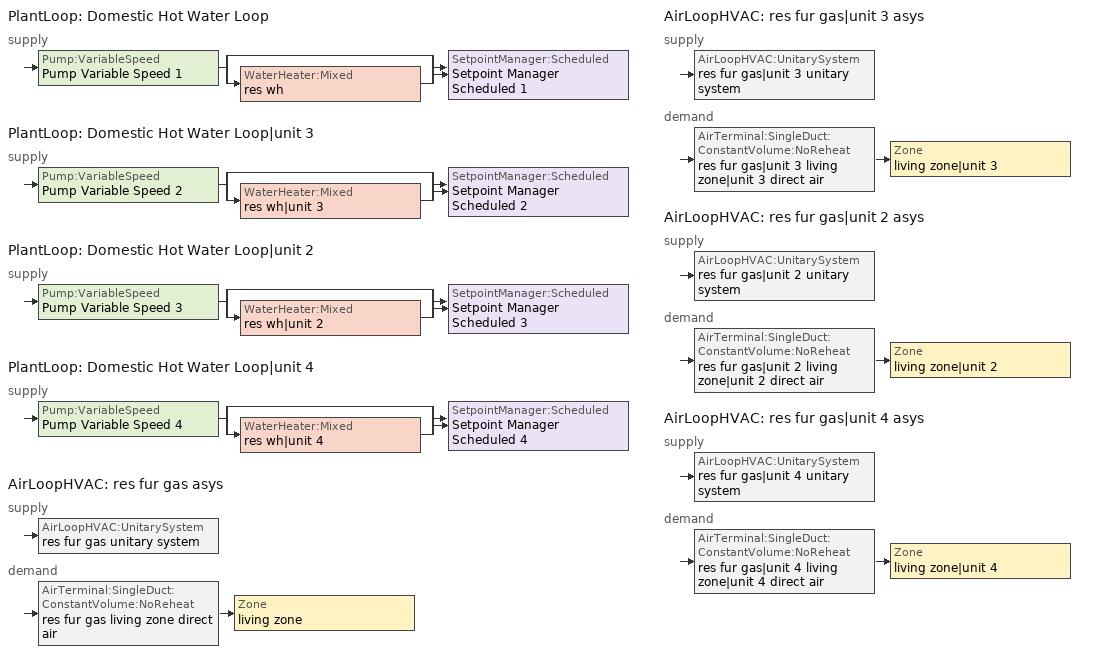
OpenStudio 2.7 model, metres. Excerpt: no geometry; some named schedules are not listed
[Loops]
PlantLoop 'Domestic Hot Water Loop'
 supply: Pump:VariableSpeed 'Pump Variable Speed 1' > split
  | bypass
  | WaterHeater:Mixed 'res wh'
  join > SetpointManager:Scheduled 'Setpoint Manager Scheduled 1'
PlantLoop 'Domestic Hot Water Loop|unit 3'
 supply: Pump:VariableSpeed 'Pump Variable Speed 2' > split
  | bypass
  | WaterHeater:Mixed 'res wh|unit 3'
  join > SetpointManager:Scheduled 'Setpoint Manager Scheduled 2'
PlantLoop 'Domestic Hot Water Loop|unit 2'
 supply: Pump:VariableSpeed 'Pump Variable Speed 3' > split
  | bypass
  | WaterHeater:Mixed 'res wh|unit 2'
  join > SetpointManager:Scheduled 'Setpoint Manager Scheduled 3'
PlantLoop 'Domestic Hot Water Loop|unit 4'
 supply: Pump:VariableSpeed 'Pump Variable Speed 4' > split
  | bypass
  | WaterHeater:Mixed 'res wh|unit 4'
  join > SetpointManager:Scheduled 'Setpoint Manager Scheduled 4'
AirLoopHVAC 'res fur gas asys'
 supply: AirLoopHVAC:UnitarySystem 'res fur gas unitary system'
 demand: AirTerminal:SingleDuct:ConstantVolume:NoReheat 'res fur gas living zone direct air' > Zone 'living zone'
AirLoopHVAC 'res fur gas|unit 3 asys'
 supply: AirLoopHVAC:UnitarySystem 'res fur gas|unit 3 unitary system'
 demand: AirTerminal:SingleDuct:ConstantVolume:NoReheat 'res fur gas|unit 3 living zone|unit 3 direct air' > Zone 'living zone|unit 3'
AirLoopHVAC 'res fur gas|unit 2 asys'
 supply: AirLoopHVAC:UnitarySystem 'res fur gas|unit 2 unitary system'
 demand: AirTerminal:SingleDuct:ConstantVolume:NoReheat 'res fur gas|unit 2 living zone|unit 2 direct air' > Zone 'living zone|unit 2'
AirLoopHVAC 'res fur gas|unit 4 asys'
 supply: AirLoopHVAC:UnitarySystem 'res fur gas|unit 4 unitary system'
 demand: AirTerminal:SingleDuct:ConstantVolume:NoReheat 'res fur gas|unit 4 living zone|unit 4 direct air' > Zone 'living zone|unit 4'
[Sizing:Zone] Zone Cooling Design Supply Air Temperature Input Method=SupplyAirTemperature; Zone Cooling Design Supply Air Temperature {C}=14; Zone Cooling Design Supply Air Temperature Difference {deltaC}=11.11; Zone Heating Design Supply Air Temperature Input Method=SupplyAirTemperature; Zone Heating Design Supply Air Temperature {C}=40; Zone Heating Design Supply Air Temperature Difference {deltaC}=11.11; Zone Cooling Design Supply Air Humidity Ratio {kg-H2O/kg-air}=0.0085; Zone Heating Design Supply Air Humidity Ratio {kg-H2O/kg-air}=0.008; Cooling Design Air Flow Method=DesignDay; Heating Design Air Flow Method=DesignDay; Account for Dedicated Outdoor Air System=No; Dedicated Outdoor Air System Control Strategy=NeutralSupplyAir; Dedicated Outdoor Air Low Setpoint Temperature for Design {C}=autosize; Dedicated Outdoor Air High Setpoint Temperature for Design {C}=autosize
living zone; living zone|unit 2; living zone|unit 3; living zone|unit 4; unfinished basement zone; unfinished attic zone; res ds res fur gas asys ret air zone; res ds res fur gas_unit 3 asys ret air zone; res ds res fur gas_unit 2 asys ret air zone; res ds res fur gas_unit 4 asys ret air zone
[Zone equipment]
living zone: res room ac zone ptac, res fur gas living zone direct air
living zone|unit 2: res room ac|unit 2 zone ptac, res fur gas|unit 2 living zone|unit 2 direct air
living zone|unit 3: res room ac|unit 3 zone ptac, res fur gas|unit 3 living zone|unit 3 direct air
living zone|unit 4: res room ac|unit 4 zone ptac, res fur gas|unit 4 living zone|unit 4 direct air
[PlantLoop] Glycol Concentration=0; Maximum Loop Flow Rate {m3/s}=0.01; Plant Loop Volume {m3}=0.003; Load Distribution Scheme=Optimal
Domestic Hot Water Loop; Domestic Hot Water Loop|unit 3; Domestic Hot Water Loop|unit 2; Domestic Hot Water Loop|unit 4
[Sizing:Plant] Loop Type=Heating; Design Loop Exit Temperature {C}=52.6667; Loop Design Temperature Difference {deltaC}=5.55556; Sizing Option=NonCoincident; Zone Timesteps in Averaging Window=1; Coincident Sizing Factor Mode=None
Domestic Hot Water Loop; Domestic Hot Water Loop|unit 3; Domestic Hot Water Loop|unit 2; Domestic Hot Water Loop|unit 4
[Pump:VariableSpeed] Rated Flow Rate {m3/s}=0.01; Rated Pump Head {Pa}=1; Rated Power Consumption {W}=0; Motor Efficiency=1; Fraction of Motor Inefficiencies to Fluid Stream=0; Coefficient 1 of the Part Load Performance Curve=0; Coefficient 2 of the Part Load Performance Curve=1; Coefficient 3 of the Part Load Performance Curve=0; Coefficient 4 of the Part Load Performance Curve=0; Pump Control Type=Intermittent; Skin Loss Radiative Fraction=0.5; Design Power Sizing Method=PowerPerFlowPerPressure; Design Electric Power per Unit Flow Rate {W/(m3/s)}=348701.1; Design Shaft Power per Unit Flow Rate per Unit Head {W-s/m3-Pa}=1.28205; Design Minimum Flow Rate Fraction=0
Pump Variable Speed 1; Pump Variable Speed 2; Pump Variable Speed 3; Pump Variable Speed 4
[SetpointManager:Scheduled] Control Variable=Temperature
Name | Schedule
Setpoint Manager Scheduled 1 | dhw temp
Setpoint Manager Scheduled 2 | dhw temp 1
Setpoint Manager Scheduled 3 | dhw temp 2
Setpoint Manager Scheduled 4 | dhw temp 3
[WaterHeater:Mixed] Tank Volume {m3}=0.107884; Deadband Temperature Difference {deltaC}=2; Maximum Temperature Limit {C}=99; Heater Control Type=Cycle; Heater Maximum Capacity {W}=11722.8; Heater Minimum Capacity {W}=0; Heater Fuel Type=NaturalGas; Heater Thermal Efficiency=0.773298; Off Cycle Parasitic Fuel Consumption Rate {W}=0; Off Cycle Parasitic Fuel Type=Electricity; Off Cycle Parasitic Heat Fraction to Tank=0; On Cycle Parasitic Fuel Consumption Rate {W}=0; On Cycle Parasitic Fuel Type=Electricity; On Cycle Parasitic Heat Fraction to Tank=0; Ambient Temperature Indicator=ThermalZone; Ambient Temperature Thermal Zone=unfinished basement zone; Off Cycle Loss Coefficient to Ambient Temperature {W/K}=4.15693; Off Cycle Loss Fraction to Thermal Zone=0.64; On Cycle Loss Coefficient to Ambient Temperature {W/K}=4.15693; On Cycle Loss Fraction to Thermal Zone=1; Use Side Effectiveness=1; Source Side Effectiveness=1; Use Side Design Flow Rate {m3/s}=autosize; Source Side Design Flow Rate {m3/s}=autosize; Indirect Water Heating Recovery Time {hr}=1.5; Source Side Flow Control Mode=IndirectHeatPrimarySetpoint
Name | Setpoint Temperature Schedule
res wh | WH Setpoint Temp
res wh|unit 3 | WH Setpoint Temp 1
res wh|unit 2 | WH Setpoint Temp 2
res wh|unit 4 | WH Setpoint Temp 3
[Coil:Cooling:DX:SingleSpeed] Availability Schedule=Always On Discrete; Rated Total Cooling Capacity {W}=10550.6; Rated Sensible Heat Ratio=0.65; Rated COP {W/W}=2.4911; Rated Air Flow Rate {m3/s}=autosize; Rated Evaporator Fan Power Per Volume Flow Rate {W/(m3/s)}=773.3; Condenser Type=AirCooled; Evaporative Condenser Effectiveness=0.9; Evaporative Condenser Air Flow Rate {m3/s}=Autosize; Evaporative Condenser Pump Rated Power Consumption {W}=Autosize; Crankcase Heater Capacity {W}=0; Maximum Outdoor Dry-Bulb Temperature for Crankcase Heater Operation {C}=10; Basin Heater Capacity {W/K}=0; Basin Heater Setpoint Temperature {C}=2
Name | Total Cooling Capacity Function of Temperature Curve | Total Cooling Capacity Function of Flow Fraction Curve | Energy Input Ratio Function of Temperature Curve | Energy Input Ratio Function of Flow Fraction Curve | Part Load Fraction Correlation Curve
res room ac cooling coil | RoomAC-Cap-fT | RoomAC-Cap-fFF | RoomAC-EIR-fT | RoomAC-EIR-fFF | RoomAC-PLF-fPLR
res room ac|unit 3 cooling coil | RoomAC-Cap-fT 1 | RoomAC-Cap-fFF 1 | RoomAC-EIR-fT 1 | RoomAC-EIR-fFF 1 | RoomAC-PLF-fPLR 1
res room ac|unit 2 cooling coil | RoomAC-Cap-fT 2 | RoomAC-Cap-fFF 2 | RoomAC-EIR-fT 2 | RoomAC-EIR-fFF 2 | RoomAC-PLF-fPLR 2
res room ac|unit 4 cooling coil | RoomAC-Cap-fT 3 | RoomAC-Cap-fFF 3 | RoomAC-EIR-fT 3 | RoomAC-EIR-fFF 3 | RoomAC-PLF-fPLR 3
[Fan:OnOff] Availability Schedule=Always On Discrete; Maximum Flow Rate {m3/s}=autosize; Motor Efficiency=1
Name | Fan Total Efficiency | Pressure Rise {Pa} | Motor In Airstream Fraction | Fan Power Ratio Function of Speed Ratio Curve | Fan Efficiency Ratio Function of Speed Ratio Curve
res room ac living zone clg supply fan | 1 | 0 | 0 | Fan On Off Power Curve | Fan On Off Efficiency Curve
res room ac|unit 3 living zone|unit 3 clg supply fan | 1 | 0 | 0 | Fan On Off Power Curve 1 | Fan On Off Efficiency Curve 1
res room ac|unit 2 living zone|unit 2 clg supply fan | 1 | 0 | 0 | Fan On Off Power Curve 2 | Fan On Off Efficiency Curve 2
res room ac|unit 4 living zone|unit 4 clg supply fan | 1 | 0 | 0 | Fan On Off Power Curve 3 | Fan On Off Efficiency Curve 3
res fur gas htg supply fan | 0.75 | 794.58 | 1 | Fan On Off Power Curve 4 | Fan On Off Efficiency Curve 4
res fur gas|unit 3 htg supply fan | 0.75 | 794.58 | 1 | Fan On Off Power Curve 5 | Fan On Off Efficiency Curve 5
res fur gas|unit 2 htg supply fan | 0.75 | 794.58 | 1 | Fan On Off Power Curve 6 | Fan On Off Efficiency Curve 6
res fur gas|unit 4 htg supply fan | 0.75 | 794.58 | 1 | Fan On Off Power Curve 7 | Fan On Off Efficiency Curve 7
[Coil:Heating:Electric] Availability Schedule=Always Off Discrete
res room ac always off heating coil; res room ac|unit 3 always off heating coil; res room ac|unit 2 always off heating coil; res room ac|unit 4 always off heating coil
[ZoneHVAC:PackagedTerminalAirConditioner] Availability Schedule=Always On Discrete; Supply Air Flow Rate During Cooling Operation {m3/s}=Autosize; Supply Air Flow Rate During Heating Operation {m3/s}=Autosize; Supply Air Flow Rate When No Cooling or Heating is Needed {m3/s}=Autosize; Outdoor Air Flow Rate During Cooling Operation {m3/s}=Autosize; Outdoor Air Flow Rate During Heating Operation {m3/s}=Autosize; Outdoor Air Flow Rate When No Cooling or Heating is Needed {m3/s}=Autosize; Fan Placement=DrawThrough; Supply Air Fan Operating Mode Schedule=Always Off Discrete
Name | Supply Air Fan | Heating Coil | Cooling Coil
res room ac zone ptac | res room ac living zone clg supply fan | res room ac always off heating coil | res room ac cooling coil
res room ac|unit 3 zone ptac | res room ac|unit 3 living zone|unit 3 clg supply fan | res room ac|unit 3 always off heating coil | res room ac|unit 3 cooling coil
res room ac|unit 2 zone ptac | res room ac|unit 2 living zone|unit 2 clg supply fan | res room ac|unit 2 always off heating coil | res room ac|unit 2 cooling coil
res room ac|unit 4 zone ptac | res room ac|unit 4 living zone|unit 4 clg supply fan | res room ac|unit 4 always off heating coil | res room ac|unit 4 cooling coil
[Coil:Heating:Gas] Availability Schedule=Always On Discrete; Gas Burner Efficiency=0.8; Nominal Capacity {W}=29307.1; Parasitic Electric Load {W}=76; Parasitic Gas Load {W}=0; Fuel Type=NaturalGas
res fur gas heating coil; res fur gas|unit 3 heating coil; res fur gas|unit 2 heating coil; res fur gas|unit 4 heating coil
[AirLoopHVAC:UnitarySystem] Control Type=Load; Dehumidification Control Type=None; Availability Schedule=Always On Discrete; Fan Placement=BlowThrough; Supply Air Fan Operating Mode Schedule=Always Off Discrete; DX Heating Coil Sizing Ratio=1; Use DOAS DX Cooling Coil=No; DOAS DX Cooling Coil Leaving Minimum Air Temperature {C}=2; Latent Load Control=SensibleOnlyLoadControl; Supply Air Flow Rate During Cooling Operation {m3/s}=0; Supply Air Flow Rate During Heating Operation {m3/s}=autosize; Supply Air Flow Rate When No Cooling or Heating is Required {m3/s}=0; Maximum Supply Air Temperature {C}=48.8889; Maximum Outdoor Dry-Bulb Temperature for Supplemental Heater Operation {C}=21; Maximum Cycling Rate {cycles/hr}=2.5; Heat Pump Time Constant {s}=60; Fraction of On-Cycle Power Use=0.01; Heat Pump Fan Delay Time {s}=60; Ancilliary On-Cycle Electric Power {W}=0; Ancilliary Off-Cycle Electric Power {W}=0
Name | Controlling Zone or Thermostat Location | Supply Fan | Heating Coil
res fur gas unitary system | living zone | res fur gas htg supply fan | res fur gas heating coil
res fur gas|unit 3 unitary system | living zone|unit 3 | res fur gas|unit 3 htg supply fan | res fur gas|unit 3 heating coil
res fur gas|unit 2 unitary system | living zone|unit 2 | res fur gas|unit 2 htg supply fan | res fur gas|unit 2 heating coil
res fur gas|unit 4 unitary system | living zone|unit 4 | res fur gas|unit 4 htg supply fan | res fur gas|unit 4 heating coil
[AirLoopHVAC] Availability Schedule=Always On Discrete; Design Supply Air Flow Rate {m3/s}=AutoSize
res fur gas asys; res fur gas|unit 3 asys; res fur gas|unit 2 asys; res fur gas|unit 4 asys
[Sizing:System] Type of Load to Size On=Sensible; Design Outdoor Air Flow Rate {m3/s}=Autosize; Central Heating Maximum System Air Flow Ratio=0.3; Preheat Design Temperature {C}=7; Preheat Design Humidity Ratio {kg-H2O/kg-Air}=0.008; Precool Design Temperature {C}=12.8; Precool Design Humidity Ratio {kg-H2O/kg-Air}=0.008; Central Cooling Design Supply Air Temperature {C}=12.8; Central Heating Design Supply Air Temperature {C}=16.7; Sizing Option=NonCoincident; 100% Outdoor Air in Cooling=Yes; 100% Outdoor Air in Heating=Yes; Central Cooling Design Supply Air Humidity Ratio {kg-H2O/kg-Air}=0.0085; Central Heating Design Supply Air Humidity Ratio {kg-H2O/kg-Air}=0.008; Cooling Design Air Flow Method=DesignDay; Cooling Design Air Flow Rate {m3/s}=0; Heating Design Air Flow Method=DesignDay; Heating Design Air Flow Rate {m3/s}=0; System Outdoor Air Method=ZoneSum; Zone Maximum Outdoor Air Fraction=1; Cooling Supply Air Flow Rate Per Floor Area {m3/s-m2}=0.00996765; Cooling Fraction of Autosized Cooling Supply Air Flow Rate=1; Cooling Supply Air Flow Rate Per Unit Cooling Capacity {m3/s-W}=3.94755e-05; Heating Supply Air Flow Rate Per Floor Area {m3/s-m2}=0.00996765; Heating Fraction of Autosized Heating Supply Air Flow Rate=1; Heating Fraction of Autosized Cooling Supply Air Flow Rate=1; Heating Supply Air Flow Rate Per Unit Heating Capacity {m3/s-W}=3.15882e-05; Cooling Design Capacity Method=CoolingDesignCapacity; Cooling Design Capacity {W}=autosize; Cooling Design Capacity Per Floor Area {W/m2}=234.7; Fraction of Autosized Cooling Design Capacity=1; Heating Design Capacity Method=HeatingDesignCapacity; Heating Design Capacity {W}=autosize; Heating Design Capacity Per Floor Area {W/m2}=157; Fraction of Autosized Heating Design Capacity=1; Central Cooling Capacity Control Method=OnOff
res fur gas asys; res fur gas|unit 3 asys; res fur gas|unit 2 asys; res fur gas|unit 4 asys
[AirTerminal:SingleDuct:ConstantVolume:NoReheat] Availability Schedule=Always On Discrete; Maximum Air Flow Rate {m3/s}=AutoSize
res fur gas living zone direct air; res fur gas|unit 3 living zone|unit 3 direct air; res fur gas|unit 2 living zone|unit 2 direct air; res fur gas|unit 4 living zone|unit 4 direct air
[ElectricEquipment:Definition] Design Level Calculation Method=EquipmentLevel; Design Level {W}=0; Fraction Latent=0; Fraction Radiant=0; Fraction Lost=1
res infil_1 house fan; res infil_1 range fan; res infil_1 bath fan; res infil_3 house fan; res infil_3 range fan; res infil_3 bath fan
[EnergyManagementSystem:Sensor]
Name | Output Variable or Output Meter | Output Variable or Output Meter Index Key
res_nv_pb_s | Site Outdoor Air Barometric Pressure
res_af_vw_s | Site Wind Speed
res_nv_wt_s | Site Outdoor Air Humidity Ratio
res_af_1_tin_s | Zone Mean Air Temperature | living zone
res_af_1_tt_s | Zone Outdoor Air Drybulb Temperature | living zone
res_nv_1_nva_s | Schedule Value | res nv_1 avail schedule
res_nv_1_sp_s | Schedule Value | res nv_1 temp schedule
res_ds_res_fur_gas_asys_fan_rtf_s | Fan Runtime Fraction | res fur gas htg supply fan
res_ds_res_fur_gas_asys_win_s | Zone Mean Air Humidity Ratio | living zone
res_ds_res_fur_gas_asys_ah_mfr_s | System Node Mass Flow Rate | Node 61
res_ds_res_fur_gas_asys_ah_vfr_s | System Node Current Density Volume Flow Rate | Node 61
res_ds_res_fur_gas_asys_ah_tt_s | System Node Temperature | Node 61
res_ds_res_fur_gas_asys_ra_t_s | System Node Temperature | Node 64
res_ds_res_fur_gas_asys_ah_wt_s | System Node Humidity Ratio | Node 61
res_ds_res_fur_gas_asys_ra_w_s | System Node Humidity Ratio | Node 64
res_ds_res_fur_gas_asys_ah_t_s; res_ds_res_fur_gas_unit_3_asys_ah_t_s; res_ds_res_fur_gas_unit_2_asys_ah_t_s; res_ds_res_fur_gas_unit_4_asys_ah_t_s | Zone Air Temperature | unfinished basement zone
res_ds_res_fur_gas_asys_ah_w_s; res_ds_res_fur_gas_unit_3_asys_ah_w_s; res_ds_res_fur_gas_unit_2_asys_ah_w_s; res_ds_res_fur_gas_unit_4_asys_ah_w_s | Zone Mean Air Humidity Ratio | unfinished basement zone
res_infil_1_range_sch_s | Schedule Value | res mv_1 range exhaust schedule
res_infil_1_bath_sch_s | Schedule Value | res mv_1 bath exhaust schedule
res_infil_1_wh_sch_s; res_infil_3_wh_sch_s; res_infil_2_wh_sch_s; res_infil_4_wh_sch_s | Schedule Value | Always On Discrete
res_af_3_tin_s | Zone Mean Air Temperature | living zone|unit 3
res_af_3_tt_s | Zone Outdoor Air Drybulb Temperature | living zone|unit 3
res_nv_3_nva_s | Schedule Value | res nv_3 avail schedule
res_nv_3_sp_s | Schedule Value | res nv_3 temp schedule
res_ds_res_fur_gas_unit_3_asys_fan_rtf_s | Fan Runtime Fraction | res fur gas|unit 3 htg supply fan
res_ds_res_fur_gas_unit_3_asys_win_s | Zone Mean Air Humidity Ratio | living zone|unit 3
res_ds_res_fur_gas_unit_3_asys_ah_mfr_s | System Node Mass Flow Rate | Node 68
res_ds_res_fur_gas_unit_3_asys_ah_vfr_s | System Node Current Density Volume Flow Rate | Node 68
res_ds_res_fur_gas_unit_3_asys_ah_tt_s | System Node Temperature | Node 68
res_ds_res_fur_gas_unit_3_asys_ra_t_s | System Node Temperature | Node 71
res_ds_res_fur_gas_unit_3_asys_ah_wt_s | System Node Humidity Ratio | Node 68
res_ds_res_fur_gas_unit_3_asys_ra_w_s | System Node Humidity Ratio | Node 71
res_infil_3_range_sch_s | Schedule Value | res mv_3 range exhaust schedule
res_infil_3_bath_sch_s | Schedule Value | res mv_3 bath exhaust schedule
res_af_2_tin_s | Zone Mean Air Temperature | living zone|unit 2
res_af_2_tt_s | Zone Outdoor Air Drybulb Temperature | living zone|unit 2
res_nv_2_nva_s | Schedule Value | res nv_2 avail schedule
res_nv_2_sp_s | Schedule Value | res nv_2 temp schedule
res_ds_res_fur_gas_unit_2_asys_fan_rtf_s | Fan Runtime Fraction | res fur gas|unit 2 htg supply fan
res_ds_res_fur_gas_unit_2_asys_win_s | Zone Mean Air Humidity Ratio | living zone|unit 2
res_ds_res_fur_gas_unit_2_asys_ah_mfr_s | System Node Mass Flow Rate | Node 75
res_ds_res_fur_gas_unit_2_asys_ah_vfr_s | System Node Current Density Volume Flow Rate | Node 75
res_ds_res_fur_gas_unit_2_asys_ah_tt_s | System Node Temperature | Node 75
res_ds_res_fur_gas_unit_2_asys_ra_t_s | System Node Temperature | Node 78
res_ds_res_fur_gas_unit_2_asys_ah_wt_s | System Node Humidity Ratio | Node 75
res_ds_res_fur_gas_unit_2_asys_ra_w_s | System Node Humidity Ratio | Node 78
res_infil_2_range_sch_s | Schedule Value | res mv_2 range exhaust schedule
res_infil_2_bath_sch_s | Schedule Value | res mv_2 bath exhaust schedule
res_af_4_tin_s | Zone Mean Air Temperature | living zone|unit 4
res_af_4_tt_s | Zone Outdoor Air Drybulb Temperature | living zone|unit 4
res_nv_4_nva_s | Schedule Value | res nv_4 avail schedule
res_nv_4_sp_s | Schedule Value | res nv_4 temp schedule
res_ds_res_fur_gas_unit_4_asys_fan_rtf_s | Fan Runtime Fraction | res fur gas|unit 4 htg supply fan
res_ds_res_fur_gas_unit_4_asys_win_s | Zone Mean Air Humidity Ratio | living zone|unit 4
res_ds_res_fur_gas_unit_4_asys_ah_mfr_s | System Node Mass Flow Rate | Node 82
res_ds_res_fur_gas_unit_4_asys_ah_vfr_s | System Node Current Density Volume Flow Rate | Node 82
res_ds_res_fur_gas_unit_4_asys_ah_tt_s | System Node Temperature | Node 82
res_ds_res_fur_gas_unit_4_asys_ra_t_s | System Node Temperature | Node 85
res_ds_res_fur_gas_unit_4_asys_ah_wt_s | System Node Humidity Ratio | Node 82
res_ds_res_fur_gas_unit_4_asys_ra_w_s | System Node Humidity Ratio | Node 85
res_infil_4_range_sch_s | Schedule Value | res mv_4 range exhaust schedule
res_infil_4_bath_sch_s | Schedule Value | res mv_4 bath exhaust schedule
[EnergyManagementSystem:Actuator]
Name | Actuated Component | Actuated Component Type | Actuated Component Control Type
res_nv_1_flow_act | res nv_1 flow | Zone Infiltration | Air Exchange Flow Rate
res_ds_res_fur_gas_asys_SupSLkToLvEq_act | res ds res fur gas asys SupSLkToLvEq | OtherEquipment | Power Level
res_ds_res_fur_gas_asys_SupLatLkToLvEq_act | res ds res fur gas asys SupLatLkToLvEq | OtherEquipment | Power Level
res_ds_res_fur_gas_asys_SupDCnToLvEq_act | res ds res fur gas asys SupDCnToLvEq | OtherEquipment | Power Level
res_ds_res_fur_gas_asys_SupDCnToAhEq_act | res ds res fur gas asys SupDCnToAhEq | OtherEquipment | Power Level
res_ds_res_fur_gas_asys_RetDCnToPlEq_act | res ds res fur gas asys RetDCnToPlEq | OtherEquipment | Power Level
res_ds_res_fur_gas_asys_RetDCnToAhEquip_act | res ds res fur gas asys RetDCnToAhEquip | OtherEquipment | Power Level
res_ds_res_fur_gas_asys_SupSLkToAhEq_act | res ds res fur gas asys SupSLkToAhEq | OtherEquipment | Power Level
res_ds_res_fur_gas_asys_SupLatLkToAhEq_act | res ds res fur gas asys SupLatLkToAhEq | OtherEquipment | Power Level
res_ds_res_fur_gas_asys_RetSLkEq_act | res ds res fur gas asys RetSLkEq | OtherEquipment | Power Level
res_ds_res_fur_gas_asys_RetLatLkEq_act | res ds res fur gas asys RetLatLkEq | OtherEquipment | Power Level
res_ds_res_fur_gas_asys_AhToLivMix_act | res ds res fur gas asys AhToLivMix | ZoneMixing | Air Exchange Flow Rate
res_ds_res_fur_gas_asys_LivToAhMix_act | res ds res fur gas asys LivToAhMix | ZoneMixing | Air Exchange Flow Rate
res_infil_1_house_fan_act | res infil_1 house fan | ElectricEquipment | Electric Power Level
res_infil_1_range_fan_act | res infil_1 range fan | ElectricEquipment | Electric Power Level
res_infil_1_bath_fan_act | res infil_1 bath fan | ElectricEquipment | Electric Power Level
res_infil_1_flow_act | res infil_1 flow | Zone Infiltration | Air Exchange Flow Rate
res_nv_3_flow_act | res nv_3 flow | Zone Infiltration | Air Exchange Flow Rate
res_ds_res_fur_gas_unit_3_asys_SupSLkToLvEq_act | res ds res fur gas_unit 3 asys SupSLkToLvEq | OtherEquipment | Power Level
res_ds_res_fur_gas_unit_3_asys_SupLatLkToLvEq_act | res ds res fur gas_unit 3 asys SupLatLkToLvEq | OtherEquipment | Power Level
res_ds_res_fur_gas_unit_3_asys_SupDCnToLvEq_act | res ds res fur gas_unit 3 asys SupDCnToLvEq | OtherEquipment | Power Level
res_ds_res_fur_gas_unit_3_asys_SupDCnToAhEq_act | res ds res fur gas_unit 3 asys SupDCnToAhEq | OtherEquipment | Power Level
res_ds_res_fur_gas_unit_3_asys_RetDCnToPlEq_act | res ds res fur gas_unit 3 asys RetDCnToPlEq | OtherEquipment | Power Level
res_ds_res_fur_gas_unit_3_asys_RetDCnToAhEquip_act | res ds res fur gas_unit 3 asys RetDCnToAhEquip | OtherEquipment | Power Level
res_ds_res_fur_gas_unit_3_asys_SupSLkToAhEq_act | res ds res fur gas_unit 3 asys SupSLkToAhEq | OtherEquipment | Power Level
res_ds_res_fur_gas_unit_3_asys_SupLatLkToAhEq_act | res ds res fur gas_unit 3 asys SupLatLkToAhEq | OtherEquipment | Power Level
res_ds_res_fur_gas_unit_3_asys_RetSLkEq_act | res ds res fur gas_unit 3 asys RetSLkEq | OtherEquipment | Power Level
res_ds_res_fur_gas_unit_3_asys_RetLatLkEq_act | res ds res fur gas_unit 3 asys RetLatLkEq | OtherEquipment | Power Level
res_ds_res_fur_gas_unit_3_asys_AhToLivMix_act | res ds res fur gas_unit 3 asys AhToLivMix | ZoneMixing | Air Exchange Flow Rate
res_ds_res_fur_gas_unit_3_asys_LivToAhMix_act | res ds res fur gas_unit 3 asys LivToAhMix | ZoneMixing | Air Exchange Flow Rate
res_infil_3_house_fan_act | res infil_3 house fan | ElectricEquipment | Electric Power Level
res_infil_3_range_fan_act | res infil_3 range fan | ElectricEquipment | Electric Power Level
res_infil_3_bath_fan_act | res infil_3 bath fan | ElectricEquipment | Electric Power Level
res_infil_3_flow_act | res infil_3 flow | Zone Infiltration | Air Exchange Flow Rate
res_nv_2_flow_act | res nv_2 flow | Zone Infiltration | Air Exchange Flow Rate
res_ds_res_fur_gas_unit_2_asys_SupSLkToLvEq_act | res ds res fur gas_unit 2 asys SupSLkToLvEq | OtherEquipment | Power Level
res_ds_res_fur_gas_unit_2_asys_SupLatLkToLvEq_act | res ds res fur gas_unit 2 asys SupLatLkToLvEq | OtherEquipment | Power Level
res_ds_res_fur_gas_unit_2_asys_SupDCnToLvEq_act | res ds res fur gas_unit 2 asys SupDCnToLvEq | OtherEquipment | Power Level
res_ds_res_fur_gas_unit_2_asys_SupDCnToAhEq_act | res ds res fur gas_unit 2 asys SupDCnToAhEq | OtherEquipment | Power Level
res_ds_res_fur_gas_unit_2_asys_RetDCnToPlEq_act | res ds res fur gas_unit 2 asys RetDCnToPlEq | OtherEquipment | Power Level
res_ds_res_fur_gas_unit_2_asys_RetDCnToAhEquip_act | res ds res fur gas_unit 2 asys RetDCnToAhEquip | OtherEquipment | Power Level
res_ds_res_fur_gas_unit_2_asys_SupSLkToAhEq_act | res ds res fur gas_unit 2 asys SupSLkToAhEq | OtherEquipment | Power Level
res_ds_res_fur_gas_unit_2_asys_SupLatLkToAhEq_act | res ds res fur gas_unit 2 asys SupLatLkToAhEq | OtherEquipment | Power Level
res_ds_res_fur_gas_unit_2_asys_RetSLkEq_act | res ds res fur gas_unit 2 asys RetSLkEq | OtherEquipment | Power Level
res_ds_res_fur_gas_unit_2_asys_RetLatLkEq_act | res ds res fur gas_unit 2 asys RetLatLkEq | OtherEquipment | Power Level
res_ds_res_fur_gas_unit_2_asys_AhToLivMix_act | res ds res fur gas_unit 2 asys AhToLivMix | ZoneMixing | Air Exchange Flow Rate
res_ds_res_fur_gas_unit_2_asys_LivToAhMix_act | res ds res fur gas_unit 2 asys LivToAhMix | ZoneMixing | Air Exchange Flow Rate
res_infil_2_house_fan_act | res infil_2 house fan | ElectricEquipment | Electric Power Level
res_infil_2_range_fan_act | res infil_2 range fan | ElectricEquipment | Electric Power Level
res_infil_2_bath_fan_act | res infil_2 bath fan | ElectricEquipment | Electric Power Level
res_infil_2_flow_act | res infil_2 flow | Zone Infiltration | Air Exchange Flow Rate
res_nv_4_flow_act | res nv_4 flow | Zone Infiltration | Air Exchange Flow Rate
res_ds_res_fur_gas_unit_4_asys_SupSLkToLvEq_act | res ds res fur gas_unit 4 asys SupSLkToLvEq | OtherEquipment | Power Level
res_ds_res_fur_gas_unit_4_asys_SupLatLkToLvEq_act | res ds res fur gas_unit 4 asys SupLatLkToLvEq | OtherEquipment | Power Level
res_ds_res_fur_gas_unit_4_asys_SupDCnToLvEq_act | res ds res fur gas_unit 4 asys SupDCnToLvEq | OtherEquipment | Power Level
res_ds_res_fur_gas_unit_4_asys_SupDCnToAhEq_act | res ds res fur gas_unit 4 asys SupDCnToAhEq | OtherEquipment | Power Level
res_ds_res_fur_gas_unit_4_asys_RetDCnToPlEq_act | res ds res fur gas_unit 4 asys RetDCnToPlEq | OtherEquipment | Power Level
res_ds_res_fur_gas_unit_4_asys_RetDCnToAhEquip_act | res ds res fur gas_unit 4 asys RetDCnToAhEquip | OtherEquipment | Power Level
res_ds_res_fur_gas_unit_4_asys_SupSLkToAhEq_act | res ds res fur gas_unit 4 asys SupSLkToAhEq | OtherEquipment | Power Level
res_ds_res_fur_gas_unit_4_asys_SupLatLkToAhEq_act | res ds res fur gas_unit 4 asys SupLatLkToAhEq | OtherEquipment | Power Level
res_ds_res_fur_gas_unit_4_asys_RetSLkEq_act | res ds res fur gas_unit 4 asys RetSLkEq | OtherEquipment | Power Level
res_ds_res_fur_gas_unit_4_asys_RetLatLkEq_act | res ds res fur gas_unit 4 asys RetLatLkEq | OtherEquipment | Power Level
res_ds_res_fur_gas_unit_4_asys_AhToLivMix_act | res ds res fur gas_unit 4 asys AhToLivMix | ZoneMixing | Air Exchange Flow Rate
res_ds_res_fur_gas_unit_4_asys_LivToAhMix_act | res ds res fur gas_unit 4 asys LivToAhMix | ZoneMixing | Air Exchange Flow Rate
res_infil_4_house_fan_act | res infil_4 house fan | ElectricEquipment | Electric Power Level
res_infil_4_range_fan_act | res infil_4 range fan | ElectricEquipment | Electric Power Level
res_infil_4_bath_fan_act | res infil_4 bath fan | ElectricEquipment | Electric Power Level
res_infil_4_flow_act | res infil_4 flow | Zone Infiltration | Air Exchange Flow Rate
[EnergyManagementSystem:Program]
res_nv_1_program: Set Tdiff = res_af_1_tin_s-res_af_1_tt_s; Set dT = (@Abs Tdiff); Set pt = (@RhFnTdbWPb res_af_1_tt_s res_nv_wt_s res_nv_pb_s); Set NVA = 4584.793685048608; Set Cs = 0.00017926040778923255; Set Cw = 8.70903777141566e-05; Set MNV = 0.6292632575999998; Set MHR = 0.0115; Set MRH = 0.7; Set temp1 = (res_nv_1_nva_s*NVA); Set SGNV = temp1*((((Cs*dT)+(Cw*(res_af_vw_s^2)))^0.5)/1000); If (res_nv_wt_s<MHR) && (pt<MRH) && (res_af_1_tin_s>res_nv_1_sp_s); Set temp2 = (res_af_1_tin_s-res_nv_1_sp_s); Set NVadj1 = temp2/(res_af_1_tin_s-res_af_1_tt_s); Set NVadj2 = (@Min NVadj1 1); Set NVadj3 = (@Max NVadj2 0); Set NVadj = SGNV*NVadj3; Set res_nv_1_flow_act = (@Min NVadj MNV); Else; Set res_nv_1_flow_act = 0; EndIf
res_ds_res_fur_gas_asys_program: Set res_ds_res_fur_gas_asys_AhMfr = res_ds_res_fur_gas_asys_ah_mfr_s; Set res_ds_res_fur_gas_asys_FanRtf = res_ds_res_fur_gas_asys_fan_rtf_s; Set res_ds_res_fur_gas_asys_AhVfr = res_ds_res_fur_gas_asys_ah_vfr_s; Set res_ds_res_fur_gas_asys_AhTt = res_ds_res_fur_gas_asys_ah_tt_s; Set res_ds_res_fur_gas_asys_AhWt = res_ds_res_fur_gas_asys_ah_wt_s; Set res_ds_res_fur_gas_asys_RaT = res_ds_res_fur_gas_asys_ra_t_s; Set res_ds_res_fur_gas_asys_RaW = res_ds_res_fur_gas_asys_ra_w_s; Set res_ds_res_fur_gas_asys_AhT = res_ds_res_fur_gas_asys_ah_t_s; Set res_ds_res_fur_gas_asys_AhW = res_ds_res_fur_gas_asys_ah_w_s; Run res_ds_res_fur_gas_asys_lk_subrout; Set res_ds_res_fur_gas_asys_SupSLkToLvEq_act = res_ds_res_fur_gas_asys_SupSLkToLv; Set res_ds_res_fur_gas_asys_SupLatLkToLvEq_act = res_ds_res_fur_gas_asys_SupLatLkToLv; Set res_ds_res_fur_gas_asys_SupDCnToLvEq_act = res_ds_res_fur_gas_asys_SupDCnToLv; Set res_ds_res_fur_gas_asys_SupDCnToAhEq_act = res_ds_res_fur_gas_asys_SupDCnToAh; Set res_ds_res_fur_gas_asys_SupSLkToAhEq_act = res_ds_res_fur_gas_asys_SupSLkToAh; Set res_ds_res_fur_gas_asys_SupLatLkToAhEq_act = res_ds_res_fur_gas_asys_SupLatLkToAh; Set res_ds_res_fur_gas_asys_RetSLkEq_act = res_ds_res_fur_gas_asys_RetSLk; Set res_ds_res_fur_gas_asys_RetLatLkEq_act = res_ds_res_fur_gas_asys_RetLatLk; Set res_ds_res_fur_gas_asys_RetDCnToPlEq_act = res_ds_res_fur_gas_asys_RetDCnToPl; Set res_ds_res_fur_gas_asys_RetDCnToAhEquip_act = res_ds_res_fur_gas_asys_RetDCnToAh; Set res_ds_res_fur_gas_asys_AhToLivMix_act = res_ds_res_fur_gas_asys_AhToLiv; Set res_ds_res_fur_gas_asys_LivToAhMix_act = res_ds_res_fur_gas_asys_LivToAh
res_infil_1_program: Set p_m = 0.14; Set p_s = 0.22; Set s_m = 270; Set s_s = 370; Set z_m = 9.99744; Set z_s = 4.8768; Set f_t = (((s_m/z_m)^p_m)*((z_s/s_s)^p_s)); Set Tdiff = res_af_1_tin_s-res_af_1_tt_s; Set dT = @Abs Tdiff; Set c = 0.0228; Set Cs = 0.0749; Set Cw = 0.1406; Set n = 0.67; Set sft = (f_t*0.5); Set temp1 = ((c*Cw)*((sft*res_af_vw_s)^(2*n)))^2; Set Qn = (((c*Cs*(dT^n))^2)+temp1)^0.5; Set Tdiff = res_af_1_tin_s-res_af_1_tt_s; Set dT = @Abs Tdiff; Set QWHV = res_infil_1_wh_sch_s*0.0165; Set Qrange = res_infil_1_range_sch_s*0.0472; Set Qdryer = 0.0; Set Qbath = res_infil_1_bath_sch_s*0.0354; Set QhpwhOut = 0; Set QhpwhIn = 0; Set QductsOut = 0; Set QductsIn = 0; Set QductsOut = QductsOut+res_ds_res_fur_gas_asys_lk_ret_fan_equiv; Set QductsIn = QductsIn+res_ds_res_fur_gas_asys_lk_sup_fan_equiv; Set Qout = QWHV+Qrange+Qbath+Qdryer+QhpwhOut+QductsOut; Set Qin = QhpwhIn+QductsIn; Set Qu = (@Abs (Qout-Qin)); Set Qb = (@Min Qout Qin); Set faneff_wh = 0.9438948864000002; Set res_infil_1_house_fan_act = (QWHV*300)/faneff_wh*1; Set faneff_sp = 0.4719474432000001; Set res_infil_1_range_fan_act = (Qrange*300)/faneff_sp; Set res_infil_1_bath_fan_act = (Qbath*300)/faneff_sp; Set Q_acctd_for_elsewhere = QhpwhOut+QhpwhIn+QductsOut+QductsIn; Set res_infil_1_flow_act = (((Qu^2)+(Qn^2))^0.5)-Q_acctd_for_elsewhere; Set res_infil_1_flow_act = (@Max res_infil_1_flow_act 0)
res_nv_3_program: Set Tdiff = res_af_3_tin_s-res_af_3_tt_s; Set dT = (@Abs Tdiff); Set pt = (@RhFnTdbWPb res_af_3_tt_s res_nv_wt_s res_nv_pb_s); Set NVA = 2337.1686753986028; Set Cs = 0.00017926040778923255; Set Cw = 8.70903777141566e-05; Set MNV = 0.6292632576000032; Set MHR = 0.0115; Set MRH = 0.7; Set temp1 = (res_nv_3_nva_s*NVA); Set SGNV = temp1*((((Cs*dT)+(Cw*(res_af_vw_s^2)))^0.5)/1000); If (res_nv_wt_s<MHR) && (pt<MRH) && (res_af_3_tin_s>res_nv_3_sp_s); Set temp2 = (res_af_3_tin_s-res_nv_3_sp_s); Set NVadj1 = temp2/(res_af_3_tin_s-res_af_3_tt_s); Set NVadj2 = (@Min NVadj1 1); Set NVadj3 = (@Max NVadj2 0); Set NVadj = SGNV*NVadj3; Set res_nv_3_flow_act = (@Min NVadj MNV); Else; Set res_nv_3_flow_act = 0; EndIf
res_ds_res_fur_gas_unit_3_asys_program: Set res_ds_res_fur_gas_unit_3_asys_AhMfr = res_ds_res_fur_gas_unit_3_asys_ah_mfr_s; Set res_ds_res_fur_gas_unit_3_asys_FanRtf = res_ds_res_fur_gas_unit_3_asys_fan_rtf_s; Set res_ds_res_fur_gas_unit_3_asys_AhVfr = res_ds_res_fur_gas_unit_3_asys_ah_vfr_s; Set res_ds_res_fur_gas_unit_3_asys_AhTt = res_ds_res_fur_gas_unit_3_asys_ah_tt_s; Set res_ds_res_fur_gas_unit_3_asys_AhWt = res_ds_res_fur_gas_unit_3_asys_ah_wt_s; Set res_ds_res_fur_gas_unit_3_asys_RaT = res_ds_res_fur_gas_unit_3_asys_ra_t_s; Set res_ds_res_fur_gas_unit_3_asys_RaW = res_ds_res_fur_gas_unit_3_asys_ra_w_s; Set res_ds_res_fur_gas_unit_3_asys_AhT = res_ds_res_fur_gas_unit_3_asys_ah_t_s; Set res_ds_res_fur_gas_unit_3_asys_AhW = res_ds_res_fur_gas_unit_3_asys_ah_w_s; Run res_ds_res_fur_gas_unit_3_asys_lk_subrout; Set res_ds_res_fur_gas_unit_3_asys_SupSLkToLvEq_act = res_ds_res_fur_gas_unit_3_asys_SupSLkToLv; Set res_ds_res_fur_gas_unit_3_asys_SupLatLkToLvEq_act = res_ds_res_fur_gas_unit_3_asys_SupLatLkToLv; Set res_ds_res_fur_gas_unit_3_asys_SupDCnToLvEq_act = res_ds_res_fur_gas_unit_3_asys_SupDCnToLv; Set res_ds_res_fur_gas_unit_3_asys_SupDCnToAhEq_act = res_ds_res_fur_gas_unit_3_asys_SupDCnToAh; Set res_ds_res_fur_gas_unit_3_asys_SupSLkToAhEq_act = res_ds_res_fur_gas_unit_3_asys_SupSLkToAh; Set res_ds_res_fur_gas_unit_3_asys_SupLatLkToAhEq_act = res_ds_res_fur_gas_unit_3_asys_SupLatLkToAh; Set res_ds_res_fur_gas_unit_3_asys_RetSLkEq_act = res_ds_res_fur_gas_unit_3_asys_RetSLk; Set res_ds_res_fur_gas_unit_3_asys_RetLatLkEq_act = res_ds_res_fur_gas_unit_3_asys_RetLatLk; Set res_ds_res_fur_gas_unit_3_asys_RetDCnToPlEq_act = res_ds_res_fur_gas_unit_3_asys_RetDCnToPl; Set res_ds_res_fur_gas_unit_3_asys_RetDCnToAhEquip_act = res_ds_res_fur_gas_unit_3_asys_RetDCnToAh; Set res_ds_res_fur_gas_unit_3_asys_AhToLivMix_act = res_ds_res_fur_gas_unit_3_asys_AhToLiv; Set res_ds_res_fur_gas_unit_3_asys_LivToAhMix_act = res_ds_res_fur_gas_unit_3_asys_LivToAh
res_infil_3_program: Set p_m = 0.14; Set p_s = 0.22; Set s_m = 270; Set s_s = 370; Set z_m = 9.99744; Set z_s = 4.8768; Set f_t = (((s_m/z_m)^p_m)*((z_s/s_s)^p_s)); Set Tdiff = res_af_3_tin_s-res_af_3_tt_s; Set dT = @Abs Tdiff; Set c = 0.012; Set Cs = 0.0749; Set Cw = 0.1406; Set n = 0.67; Set sft = (f_t*0.5); Set temp1 = ((c*Cw)*((sft*res_af_vw_s)^(2*n)))^2; Set Qn = (((c*Cs*(dT^n))^2)+temp1)^0.5; Set Tdiff = res_af_3_tin_s-res_af_3_tt_s; Set dT = @Abs Tdiff; Set QWHV = res_infil_3_wh_sch_s*0.0165; Set Qrange = res_infil_3_range_sch_s*0.0472; Set Qdryer = 0.0; Set Qbath = res_infil_3_bath_sch_s*0.0354; Set QhpwhOut = 0; Set QhpwhIn = 0; Set QductsOut = 0; Set QductsIn = 0; Set QductsOut = QductsOut+res_ds_res_fur_gas_unit_3_asys_lk_ret_fan_equiv; Set QductsIn = QductsIn+res_ds_res_fur_gas_unit_3_asys_lk_sup_fan_equiv; Set Qout = QWHV+Qrange+Qbath+Qdryer+QhpwhOut+QductsOut; Set Qin = QhpwhIn+QductsIn; Set Qu = (@Abs (Qout-Qin)); Set Qb = (@Min Qout Qin); Set faneff_wh = 0.9438948864000002; Set res_infil_3_house_fan_act = (QWHV*300)/faneff_wh*1; Set faneff_sp = 0.4719474432000001; Set res_infil_3_range_fan_act = (Qrange*300)/faneff_sp; Set res_infil_3_bath_fan_act = (Qbath*300)/faneff_sp; Set Q_acctd_for_elsewhere = QhpwhOut+QhpwhIn+QductsOut+QductsIn; Set res_infil_3_flow_act = (((Qu^2)+(Qn^2))^0.5)-Q_acctd_for_elsewhere; Set res_infil_3_flow_act = (@Max res_infil_3_flow_act 0)
res_nv_2_program: Set Tdiff = res_af_2_tin_s-res_af_2_tt_s; Set dT = (@Abs Tdiff); Set pt = (@RhFnTdbWPb res_af_2_tt_s res_nv_wt_s res_nv_pb_s); Set NVA = 2337.1686753986064; Set Cs = 0.00017926040778923255; Set Cw = 8.70903777141566e-05; Set MNV = 0.6292632575999998; Set MHR = 0.0115; Set MRH = 0.7; Set temp1 = (res_nv_2_nva_s*NVA); Set SGNV = temp1*((((Cs*dT)+(Cw*(res_af_vw_s^2)))^0.5)/1000); If (res_nv_wt_s<MHR) && (pt<MRH) && (res_af_2_tin_s>res_nv_2_sp_s); Set temp2 = (res_af_2_tin_s-res_nv_2_sp_s); Set NVadj1 = temp2/(res_af_2_tin_s-res_af_2_tt_s); Set NVadj2 = (@Min NVadj1 1); Set NVadj3 = (@Max NVadj2 0); Set NVadj = SGNV*NVadj3; Set res_nv_2_flow_act = (@Min NVadj MNV); Else; Set res_nv_2_flow_act = 0; EndIf
res_ds_res_fur_gas_unit_2_asys_program: Set res_ds_res_fur_gas_unit_2_asys_AhMfr = res_ds_res_fur_gas_unit_2_asys_ah_mfr_s; Set res_ds_res_fur_gas_unit_2_asys_FanRtf = res_ds_res_fur_gas_unit_2_asys_fan_rtf_s; Set res_ds_res_fur_gas_unit_2_asys_AhVfr = res_ds_res_fur_gas_unit_2_asys_ah_vfr_s; Set res_ds_res_fur_gas_unit_2_asys_AhTt = res_ds_res_fur_gas_unit_2_asys_ah_tt_s; Set res_ds_res_fur_gas_unit_2_asys_AhWt = res_ds_res_fur_gas_unit_2_asys_ah_wt_s; Set res_ds_res_fur_gas_unit_2_asys_RaT = res_ds_res_fur_gas_unit_2_asys_ra_t_s; Set res_ds_res_fur_gas_unit_2_asys_RaW = res_ds_res_fur_gas_unit_2_asys_ra_w_s; Set res_ds_res_fur_gas_unit_2_asys_AhT = res_ds_res_fur_gas_unit_2_asys_ah_t_s; Set res_ds_res_fur_gas_unit_2_asys_AhW = res_ds_res_fur_gas_unit_2_asys_ah_w_s; Run res_ds_res_fur_gas_unit_2_asys_lk_subrout; Set res_ds_res_fur_gas_unit_2_asys_SupSLkToLvEq_act = res_ds_res_fur_gas_unit_2_asys_SupSLkToLv; Set res_ds_res_fur_gas_unit_2_asys_SupLatLkToLvEq_act = res_ds_res_fur_gas_unit_2_asys_SupLatLkToLv; Set res_ds_res_fur_gas_unit_2_asys_SupDCnToLvEq_act = res_ds_res_fur_gas_unit_2_asys_SupDCnToLv; Set res_ds_res_fur_gas_unit_2_asys_SupDCnToAhEq_act = res_ds_res_fur_gas_unit_2_asys_SupDCnToAh; Set res_ds_res_fur_gas_unit_2_asys_SupSLkToAhEq_act = res_ds_res_fur_gas_unit_2_asys_SupSLkToAh; Set res_ds_res_fur_gas_unit_2_asys_SupLatLkToAhEq_act = res_ds_res_fur_gas_unit_2_asys_SupLatLkToAh; Set res_ds_res_fur_gas_unit_2_asys_RetSLkEq_act = res_ds_res_fur_gas_unit_2_asys_RetSLk; Set res_ds_res_fur_gas_unit_2_asys_RetLatLkEq_act = res_ds_res_fur_gas_unit_2_asys_RetLatLk; Set res_ds_res_fur_gas_unit_2_asys_RetDCnToPlEq_act = res_ds_res_fur_gas_unit_2_asys_RetDCnToPl; Set res_ds_res_fur_gas_unit_2_asys_RetDCnToAhEquip_act = res_ds_res_fur_gas_unit_2_asys_RetDCnToAh; Set res_ds_res_fur_gas_unit_2_asys_AhToLivMix_act = res_ds_res_fur_gas_unit_2_asys_AhToLiv; Set res_ds_res_fur_gas_unit_2_asys_LivToAhMix_act = res_ds_res_fur_gas_unit_2_asys_LivToAh
res_infil_2_program: Set p_m = 0.14; Set p_s = 0.22; Set s_m = 270; Set s_s = 370; Set z_m = 9.99744; Set z_s = 4.8768; Set f_t = (((s_m/z_m)^p_m)*((z_s/s_s)^p_s)); Set Tdiff = res_af_2_tin_s-res_af_2_tt_s; Set dT = @Abs Tdiff; Set c = 0.012; Set Cs = 0.0749; Set Cw = 0.1406; Set n = 0.67; Set sft = (f_t*0.5); Set temp1 = ((c*Cw)*((sft*res_af_vw_s)^(2*n)))^2; Set Qn = (((c*Cs*(dT^n))^2)+temp1)^0.5; Set Tdiff = res_af_2_tin_s-res_af_2_tt_s; Set dT = @Abs Tdiff; Set QWHV = res_infil_2_wh_sch_s*0.0165; Set Qrange = res_infil_2_range_sch_s*0.0472; Set Qdryer = 0.0; Set Qbath = res_infil_2_bath_sch_s*0.0354; Set QhpwhOut = 0; Set QhpwhIn = 0; Set QductsOut = 0; Set QductsIn = 0; Set QductsOut = QductsOut+res_ds_res_fur_gas_unit_2_asys_lk_ret_fan_equiv; Set QductsIn = QductsIn+res_ds_res_fur_gas_unit_2_asys_lk_sup_fan_equiv; Set Qout = QWHV+Qrange+Qbath+Qdryer+QhpwhOut+QductsOut; Set Qin = QhpwhIn+QductsIn; Set Qu = (@Abs (Qout-Qin)); Set Qb = (@Min Qout Qin); Set faneff_wh = 0.9438948864000002; Set res_infil_2_house_fan_act = (QWHV*300)/faneff_wh*1; Set faneff_sp = 0.4719474432000001; Set res_infil_2_range_fan_act = (Qrange*300)/faneff_sp; Set res_infil_2_bath_fan_act = (Qbath*300)/faneff_sp; Set Q_acctd_for_elsewhere = QhpwhOut+QhpwhIn+QductsOut+QductsIn; Set res_infil_2_flow_act = (((Qu^2)+(Qn^2))^0.5)-Q_acctd_for_elsewhere; Set res_infil_2_flow_act = (@Max res_infil_2_flow_act 0)
res_nv_4_program: Set Tdiff = res_af_4_tin_s-res_af_4_tt_s; Set dT = (@Abs Tdiff); Set pt = (@RhFnTdbWPb res_af_4_tt_s res_nv_wt_s res_nv_pb_s); Set NVA = 4584.793685048653; Set Cs = 0.00017926040778923255; Set Cw = 8.70903777141566e-05; Set MNV = 0.6292632575999891; Set MHR = 0.0115; Set MRH = 0.7; Set temp1 = (res_nv_4_nva_s*NVA); Set SGNV = temp1*((((Cs*dT)+(Cw*(res_af_vw_s^2)))^0.5)/1000); If (res_nv_wt_s<MHR) && (pt<MRH) && (res_af_4_tin_s>res_nv_4_sp_s); Set temp2 = (res_af_4_tin_s-res_nv_4_sp_s); Set NVadj1 = temp2/(res_af_4_tin_s-res_af_4_tt_s); Set NVadj2 = (@Min NVadj1 1); Set NVadj3 = (@Max NVadj2 0); Set NVadj = SGNV*NVadj3; Set res_nv_4_flow_act = (@Min NVadj MNV); Else; Set res_nv_4_flow_act = 0; EndIf
res_ds_res_fur_gas_unit_4_asys_program: Set res_ds_res_fur_gas_unit_4_asys_AhMfr = res_ds_res_fur_gas_unit_4_asys_ah_mfr_s; Set res_ds_res_fur_gas_unit_4_asys_FanRtf = res_ds_res_fur_gas_unit_4_asys_fan_rtf_s; Set res_ds_res_fur_gas_unit_4_asys_AhVfr = res_ds_res_fur_gas_unit_4_asys_ah_vfr_s; Set res_ds_res_fur_gas_unit_4_asys_AhTt = res_ds_res_fur_gas_unit_4_asys_ah_tt_s; Set res_ds_res_fur_gas_unit_4_asys_AhWt = res_ds_res_fur_gas_unit_4_asys_ah_wt_s; Set res_ds_res_fur_gas_unit_4_asys_RaT = res_ds_res_fur_gas_unit_4_asys_ra_t_s; Set res_ds_res_fur_gas_unit_4_asys_RaW = res_ds_res_fur_gas_unit_4_asys_ra_w_s; Set res_ds_res_fur_gas_unit_4_asys_AhT = res_ds_res_fur_gas_unit_4_asys_ah_t_s; Set res_ds_res_fur_gas_unit_4_asys_AhW = res_ds_res_fur_gas_unit_4_asys_ah_w_s; Run res_ds_res_fur_gas_unit_4_asys_lk_subrout; Set res_ds_res_fur_gas_unit_4_asys_SupSLkToLvEq_act = res_ds_res_fur_gas_unit_4_asys_SupSLkToLv; Set res_ds_res_fur_gas_unit_4_asys_SupLatLkToLvEq_act = res_ds_res_fur_gas_unit_4_asys_SupLatLkToLv; Set res_ds_res_fur_gas_unit_4_asys_SupDCnToLvEq_act = res_ds_res_fur_gas_unit_4_asys_SupDCnToLv; Set res_ds_res_fur_gas_unit_4_asys_SupDCnToAhEq_act = res_ds_res_fur_gas_unit_4_asys_SupDCnToAh; Set res_ds_res_fur_gas_unit_4_asys_SupSLkToAhEq_act = res_ds_res_fur_gas_unit_4_asys_SupSLkToAh; Set res_ds_res_fur_gas_unit_4_asys_SupLatLkToAhEq_act = res_ds_res_fur_gas_unit_4_asys_SupLatLkToAh; Set res_ds_res_fur_gas_unit_4_asys_RetSLkEq_act = res_ds_res_fur_gas_unit_4_asys_RetSLk; Set res_ds_res_fur_gas_unit_4_asys_RetLatLkEq_act = res_ds_res_fur_gas_unit_4_asys_RetLatLk; Set res_ds_res_fur_gas_unit_4_asys_RetDCnToPlEq_act = res_ds_res_fur_gas_unit_4_asys_RetDCnToPl; Set res_ds_res_fur_gas_unit_4_asys_RetDCnToAhEquip_act = res_ds_res_fur_gas_unit_4_asys_RetDCnToAh; Set res_ds_res_fur_gas_unit_4_asys_AhToLivMix_act = res_ds_res_fur_gas_unit_4_asys_AhToLiv; Set res_ds_res_fur_gas_unit_4_asys_LivToAhMix_act = res_ds_res_fur_gas_unit_4_asys_LivToAh
res_infil_4_program: Set p_m = 0.14; Set p_s = 0.22; Set s_m = 270; Set s_s = 370; Set z_m = 9.99744; Set z_s = 4.8768; Set f_t = (((s_m/z_m)^p_m)*((z_s/s_s)^p_s)); Set Tdiff = res_af_4_tin_s-res_af_4_tt_s; Set dT = @Abs Tdiff; Set c = 0.0228; Set Cs = 0.0749; Set Cw = 0.1406; Set n = 0.67; Set sft = (f_t*0.5); Set temp1 = ((c*Cw)*((sft*res_af_vw_s)^(2*n)))^2; Set Qn = (((c*Cs*(dT^n))^2)+temp1)^0.5; Set Tdiff = res_af_4_tin_s-res_af_4_tt_s; Set dT = @Abs Tdiff; Set QWHV = res_infil_4_wh_sch_s*0.0165; Set Qrange = res_infil_4_range_sch_s*0.0472; Set Qdryer = 0.0; Set Qbath = res_infil_4_bath_sch_s*0.0354; Set QhpwhOut = 0; Set QhpwhIn = 0; Set QductsOut = 0; Set QductsIn = 0; Set QductsOut = QductsOut+res_ds_res_fur_gas_unit_4_asys_lk_ret_fan_equiv; Set QductsIn = QductsIn+res_ds_res_fur_gas_unit_4_asys_lk_sup_fan_equiv; Set Qout = QWHV+Qrange+Qbath+Qdryer+QhpwhOut+QductsOut; Set Qin = QhpwhIn+QductsIn; Set Qu = (@Abs (Qout-Qin)); Set Qb = (@Min Qout Qin); Set faneff_wh = 0.9438948864000002; Set res_infil_4_house_fan_act = (QWHV*300)/faneff_wh*1; Set faneff_sp = 0.4719474432000001; Set res_infil_4_range_fan_act = (Qrange*300)/faneff_sp; Set res_infil_4_bath_fan_act = (Qbath*300)/faneff_sp; Set Q_acctd_for_elsewhere = QhpwhOut+QhpwhIn+QductsOut+QductsIn; Set res_infil_4_flow_act = (((Qu^2)+(Qn^2))^0.5)-Q_acctd_for_elsewhere; Set res_infil_4_flow_act = (@Max res_infil_4_flow_act 0)
[AirLoopHVAC:ReturnPlenum]
Name | ThermalZone
res fur gas asys return plenum | res ds res fur gas asys ret air zone
res fur gas|unit 3 asys return plenum | res ds res fur gas_unit 3 asys ret air zone
res fur gas|unit 2 asys return plenum | res ds res fur gas_unit 2 asys ret air zone
res fur gas|unit 4 asys return plenum | res ds res fur gas_unit 4 asys ret air zone
[OtherEquipment:Definition] Design Level Calculation Method=EquipmentLevel; Design Level {W}=0
res ds res fur gas asys SupSLkToLvEq; res ds res fur gas asys SupLatLkToLvEq; res ds res fur gas asys SupDCnToLvEq; res ds res fur gas asys SupDCnToAhEq; res ds res fur gas asys RetDCnToPlEq; res ds res fur gas asys RetDCnToAhEquip; res ds res fur gas asys SupSLkToAhEq; res ds res fur gas asys SupLatLkToAhEq; res ds res fur gas asys RetSLkEq; res ds res fur gas asys RetLatLkEq; res ds res fur gas_unit 3 asys SupSLkToLvEq; res ds res fur gas_unit 3 asys SupLatLkToLvEq; res ds res fur gas_unit 3 asys SupDCnToLvEq; res ds res fur gas_unit 3 asys SupDCnToAhEq; res ds res fur gas_unit 3 asys RetDCnToPlEq; res ds res fur gas_unit 3 asys RetDCnToAhEquip; res ds res fur gas_unit 3 asys SupSLkToAhEq; res ds res fur gas_unit 3 asys SupLatLkToAhEq; res ds res fur gas_unit 3 asys RetSLkEq; res ds res fur gas_unit 3 asys RetLatLkEq; res ds res fur gas_unit 2 asys SupSLkToLvEq
[EnergyManagementSystem:ProgramCallingManager]
res af_1 program calling manager: BeginTimestepBeforePredictor; res_infil_1_program; res_nv_1_program
res ds res fur gas asys program calling manager: EndOfSystemTimestepAfterHVACReporting; res_ds_res_fur_gas_asys_program
res af_3 program calling manager: BeginTimestepBeforePredictor; res_infil_3_program; res_nv_3_program
res ds res fur gas_unit 3 asys program calling manager: EndOfSystemTimestepAfterHVACReporting; res_ds_res_fur_gas_unit_3_asys_program
res af_2 program calling manager: BeginTimestepBeforePredictor; res_infil_2_program; res_nv_2_program
res ds res fur gas_unit 2 asys program calling manager: EndOfSystemTimestepAfterHVACReporting; res_ds_res_fur_gas_unit_2_asys_program
res af_4 program calling manager: BeginTimestepBeforePredictor; res_infil_4_program; res_nv_4_program
res ds res fur gas_unit 4 asys program calling manager: EndOfSystemTimestepAfterHVACReporting; res_ds_res_fur_gas_unit_4_asys_program
[Schedule:Ruleset]
Name | Default Day Schedule | Summer Design Day Schedule | Winter Design Day Schedule
res nv_1 temp schedule | Schedule Day 35
res nv_1 avail schedule | Schedule Day 36
res mv_1 range exhaust schedule | Schedule Day 39 | res mv_1 range exhaust schedule summer design | res mv_1 range exhaust schedule winter design
res mv_1 bath exhaust schedule | Schedule Day 40 | res mv_1 bath exhaust schedule summer design | res mv_1 bath exhaust schedule winter design
res nv_3 temp schedule | Schedule Day 41
res nv_3 avail schedule | Schedule Day 42
res mv_3 range exhaust schedule | Schedule Day 45 | res mv_3 range exhaust schedule summer design | res mv_3 range exhaust schedule winter design
res mv_3 bath exhaust schedule | Schedule Day 46 | res mv_3 bath exhaust schedule summer design | res mv_3 bath exhaust schedule winter design
res nv_2 temp schedule | Schedule Day 47
res nv_2 avail schedule | Schedule Day 48
res mv_2 range exhaust schedule | Schedule Day 51 | res mv_2 range exhaust schedule summer design | res mv_2 range exhaust schedule winter design
res mv_2 bath exhaust schedule | Schedule Day 52 | res mv_2 bath exhaust schedule summer design | res mv_2 bath exhaust schedule winter design
res nv_4 temp schedule | Schedule Day 53
res nv_4 avail schedule | Schedule Day 54
res mv_4 range exhaust schedule | Schedule Day 57 | res mv_4 range exhaust schedule summer design | res mv_4 range exhaust schedule winter design
res mv_4 bath exhaust schedule | Schedule Day 58 | res mv_4 bath exhaust schedule summer design | res mv_4 bath exhaust schedule winter design
[Schedule:Constant]
Name | Value
dhw temp; WH Setpoint Temp; dhw temp 1; WH Setpoint Temp 1; dhw temp 2; WH Setpoint Temp 2; dhw temp 3; WH Setpoint Temp 3 | 52.6667
Always On Discrete | 1
Always Off Discrete | 0
[Curve:Biquadratic] Minimum Value of x=0; Maximum Value of x=100; Minimum Value of y=0; Maximum Value of y=100
Name | Coefficient1 Constant | Coefficient2 x | Coefficient3 x**2 | Coefficient4 y | Coefficient5 y**2 | Coefficient6 x*y
RoomAC-Cap-fT; RoomAC-Cap-fT 1; RoomAC-Cap-fT 2; RoomAC-Cap-fT 3 | 0.6405 | 0.01568 | 0.0004531 | 0.001615 | -0.0001825 | 6.614e-05
RoomAC-EIR-fT; RoomAC-EIR-fT 1; RoomAC-EIR-fT 2; RoomAC-EIR-fT 3 | 2.287 | -0.1732 | 0.004745 | 0.01662 | 0.000484 | -0.001306
[Curve:Quadratic] Coefficient3 x**2=0; Minimum Value of x=0; Minimum Curve Output=0
Name | Coefficient1 Constant | Coefficient2 x | Maximum Value of x | Maximum Curve Output
RoomAC-Cap-fFF; RoomAC-Cap-fFF 1; RoomAC-Cap-fFF 2; RoomAC-Cap-fFF 3 | 0.887 | 0.1128 | 2 | 2
RoomAC-EIR-fFF; RoomAC-EIR-fFF 1; RoomAC-EIR-fFF 2; RoomAC-EIR-fFF 3 | 1.763 | -0.6081 | 2 | 2
RoomAC-PLF-fPLR; RoomAC-PLF-fPLR 1; RoomAC-PLF-fPLR 2; RoomAC-PLF-fPLR 3 | 0.78 | 0.22 | 1 | 1
[Curve:Exponent] Coefficient1 Constant=1; Coefficient2 Constant=0; Coefficient3 Constant=0; Minimum Value of x=0; Maximum Value of x=1
Fan On Off Power Curve; Fan On Off Power Curve 1; Fan On Off Power Curve 2; Fan On Off Power Curve 3; Fan On Off Power Curve 4; Fan On Off Power Curve 5; Fan On Off Power Curve 6; Fan On Off Power Curve 7
[Curve:Cubic] Coefficient1 Constant=1; Coefficient2 x=0; Coefficient3 x**2=0; Coefficient4 x**3=0; Minimum Value of x=0; Maximum Value of x=1
Fan On Off Efficiency Curve; Fan On Off Efficiency Curve 1; Fan On Off Efficiency Curve 2; Fan On Off Efficiency Curve 3; Fan On Off Efficiency Curve 4; Fan On Off Efficiency Curve 5; Fan On Off Efficiency Curve 6; Fan On Off Efficiency Curve 7
